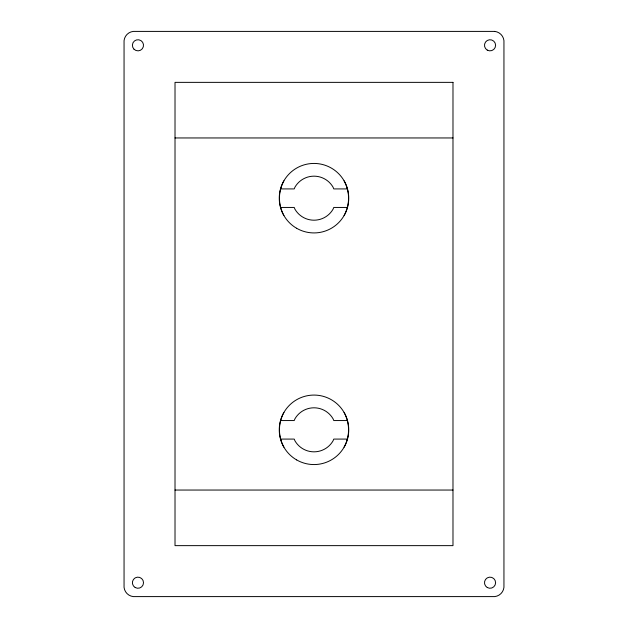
<?xml version="1.0" encoding="UTF-8"?>
<svg xmlns="http://www.w3.org/2000/svg" width="628" height="628" viewBox="0 0 628 628"><rect width="100%" height="100%" fill="white"/><g stroke="black" fill="none" stroke-linecap="round" stroke-linejoin="round"><path stroke-width="0.94" d="M283.911 180.809C277.969 191.509 277.969 204.854 283.911 215.553M344.089 215.553C350.031 204.854 350.031 191.509 344.089 180.809M283.911 412.447C277.969 423.146 277.969 436.491 283.911 447.191M344.089 447.191C350.031 436.491 350.031 423.146 344.089 412.447M175.016 137.956L452.984 137.956M280.551 188.918L294.226 188.918L294.94 187.175A22.004 22.004 0 0 1 333.06 187.175L333.774 188.918L347.449 188.918M280.551 207.444L294.226 207.444L294.94 209.187A22.004 22.004 0 0 0 333.06 209.187L333.774 207.444L347.449 207.444M280.551 420.556L294.226 420.556L294.94 418.813A22.004 22.004 0 0 1 333.06 418.813L333.774 420.556L347.449 420.556M280.551 439.082L294.226 439.082L294.94 440.825A22.004 22.004 0 0 0 333.06 440.825L333.774 439.082L347.449 439.082M175.016 490.044L452.984 490.044M494.676 31.4L133.324 31.4A10.425 10.425 0 0 0 124.054 40.663L124.054 587.337A10.425 10.425 0 0 0 133.324 596.6L494.676 596.6A10.425 10.425 0 0 0 503.946 587.337L503.946 40.663A10.425 10.425 0 0 0 494.676 31.4M452.984 82.362L175.016 82.362L175.016 545.638L452.984 545.638L452.984 82.362M487.265 587.518A5.558 5.558 0 0 0 495.602 582.706A5.558 5.558 0 0 0 487.265 577.886A5.558 5.558 0 0 0 487.265 587.518M135.177 587.518A5.558 5.558 0 0 0 143.514 582.706A5.558 5.558 0 0 0 135.177 577.886A5.558 5.558 0 0 0 135.177 587.518M134.023 49.227A5.558 5.558 0 0 0 143.325 46.739A5.558 5.558 0 0 0 136.512 39.925A5.558 5.558 0 0 0 134.023 49.227M487.265 50.114A5.558 5.558 0 0 0 495.602 45.295A5.558 5.558 0 0 0 487.265 40.482A5.558 5.558 0 0 0 487.265 50.114M296.628 228.27A34.744 34.744 0 0 0 348.744 198.181A34.744 34.744 0 0 0 296.628 168.092A34.744 34.744 0 0 0 296.628 228.27M296.628 459.908A34.744 34.744 0 0 0 348.744 429.819A34.744 34.744 0 0 0 296.628 399.73A34.744 34.744 0 0 0 296.628 459.908"/></g></svg>
